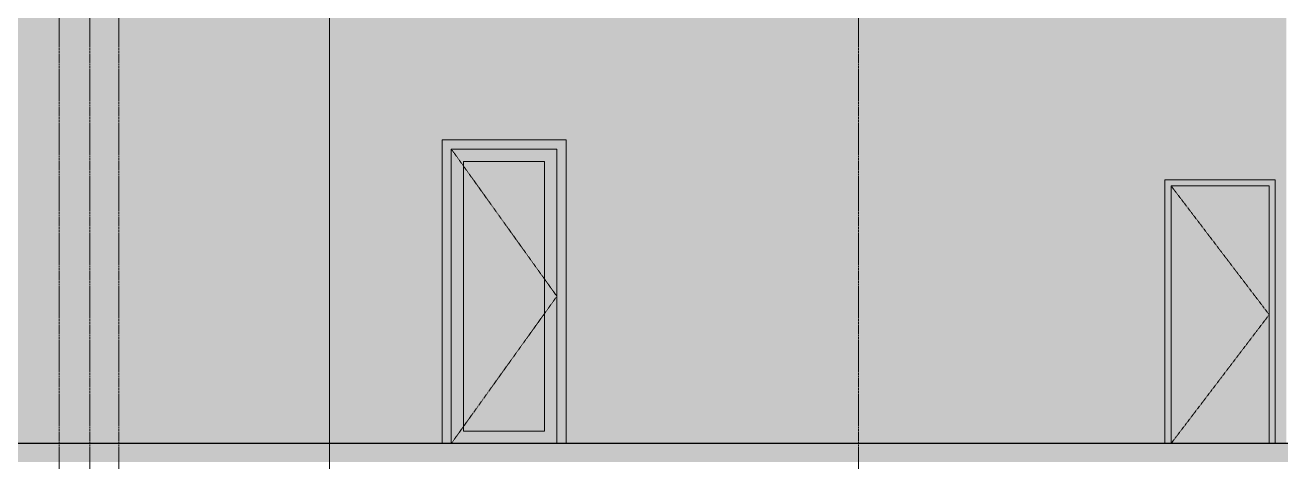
# Model space of a CAD drawing. Header units: inches. Extents: x -55396 to -733, y -290 to 853.
# Drawn here: x -20538.3 to -20128.7, y -6 to 136.4 of the extents above; entities that cross this region are included whole.
import ezdxf

# ---------------------------------------------------------------- set-up
doc = ezdxf.new("R2010")
doc.units = ezdxf.units.IN
doc.header["$MEASUREMENT"] = 0
for name, pattern in [('Dash 1_16_', [0.125, 0.0625, -0.0625]), ('Grid Line 1_2_', [0.875, 0.5, -0.125, 0.125, -0.125]), ('Grid Line 1_2__2_', [0.875, 0.5, -0.125, 0.125, -0.125])]:
    doc.linetypes.add(name, pattern=pattern)
for name, color, linetype, lineweight in [('A-DOOR', 31, 'Continuous', 9), ('A-DOOR-FRAM', 31, 'Continuous', 9), ('A-DOOR-GLAZ', 31, 'Continuous', 9), ('A-FLOR', 192, 'Continuous', 9), ('A-FLOR-LEVL', 51, 'Continuous', 9), ('G-ANNO-SYMB', 111, 'Continuous', 9), ('I-WALL', 2, 'Continuous', 9), ('S-GRID', 1, 'Continuous', 9)]:
    doc.layers.add(name, color=color, linetype=linetype, lineweight=lineweight)

# ---------------------------------------------------------------- blocks, each defined once
blk = doc.blocks.new('Locker Rooms and Restrooms_rvt-2-Section 7')
at = {"layer": 'A-FLOR-LEVL', "linetype": 'Grid Line 1_2__2_'}
blk.add_line((20361.6, 0), (23227.37, 0), dxfattribs=at)
blk = doc.blocks.new('Struct_Xcel_Sports Complex_rvt-2-Section 7')
at = {"layer": 'A-FLOR'}
blk.add_hatch(color=254, dxfattribs=at).paths.add_polyline_path([(22414.26, -6), (22790.8, -6), (22790.8, 0), (20899.55, 0), (20899.55, -6), (22104.39, -6)], flags=0)
at = {"layer": 'A-FLOR', "color": 130, "lineweight": 25}
blk.add_line((22717.74, 0), (20899.55, 0), dxfattribs=at)
blk = doc.blocks.new('Single-Glass 1 - 2_  10 7_16_ x96_-1318953-Section 7')
at = {"layer": 'A-DOOR'}
h = blk.add_hatch(color=256, dxfattribs=at)
h.paths.add_polyline_path([(21252.24, 0), (21286.68, 0), (21286.68, 96), (21252.24, 96), (21252.24, 76.43)], flags=0)
h.paths.add_polyline_path([(21256.24, 4), (21256.24, 92), (21282.68, 92), (21282.68, 4)], flags=0)
at = {"layer": 'A-DOOR-FRAM'}
blk.add_hatch(color=256, dxfattribs=at).paths.add_polyline_path([(21249.24, 0), (21252.24, 0), (21252.25, 96), (21286.68, 95.96), (21286.68, 0), (21289.68, 0), (21289.68, 99), (21249.24, 99), (21249.24, 76.43)], flags=0)
at = {"layer": 'A-DOOR-GLAZ'}
blk.add_hatch(color=256, dxfattribs=at).paths.add_polyline_path([(21256.24, 4), (21282.68, 4), (21282.68, 92), (21256.24, 92), (21256.24, 30.44)], flags=0)
at = {"layer": 'A-DOOR', "linetype": 'Dash 1_16_'}
for p in [(21252.24, 96), (21252.24, 0)]:
    blk.add_line(p, (21286.68, 48), dxfattribs=at)
at = {"layer": 'A-DOOR'}
for p, q in [((21256.24, 92), (21282.68, 92)), ((21256.24, 4), (21256.24, 92)), ((21282.68, 92), (21282.68, 4)), ((21282.68, 4), (21256.24, 4))]:
    blk.add_line(p, q, dxfattribs=at)
at = {"layer": 'A-DOOR-FRAM'}
for p, q in [((21289.68, 99), (21249.24, 99)), ((21249.24, 99), (21249.24, 0)), ((21289.68, 0), (21289.68, 99)), ((21252.24, 0), (21252.24, 96)), ((21252.24, 96), (21286.68, 96)), ((21286.68, 96), (21286.68, 0))]:
    blk.add_line(p, q, dxfattribs=at)
at = {"layer": 'A-DOOR-GLAZ'}
for p, q in [((21256.24, 92), (21256.24, 4)), ((21282.68, 92), (21256.24, 92)), ((21282.68, 92), (21282.68, 4)), ((21282.68, 4), (21256.24, 4))]:
    blk.add_line(p, q, dxfattribs=at)
blk = doc.blocks.new('Single-Flush - 32_ x 84_-489871-Section 7')
at = {"layer": 'A-DOOR'}
blk.add_hatch(color=256, dxfattribs=at).paths.add_polyline_path([(21487.05, 0), (21519.05, 0), (21519.05, 84), (21487.05, 84), (21487.05, 76.43)], flags=0)
at = {"layer": 'A-DOOR-FRAM'}
blk.add_hatch(color=256, dxfattribs=at).paths.add_polyline_path([(21487.05, 0), (21487.05, 84), (21519.05, 84), (21519.05, 0), (21521.05, 0), (21521.05, 86), (21485.05, 86), (21485.05, 0)], flags=0)
at = {"layer": 'A-DOOR', "linetype": 'Dash 1_16_'}
for p in [(21487.05, 84), (21487.05, 0)]:
    blk.add_line(p, (21519.05, 42), dxfattribs=at)
at = {"layer": 'A-DOOR-FRAM'}
for p, q in [((21521.05, 86), (21485.05, 86)), ((21485.05, 86), (21485.05, 0)), ((21487.05, 0), (21487.05, 84)), ((21487.05, 84), (21519.05, 84)), ((21519.05, 84), (21519.05, 0)), ((21521.05, 0), (21521.05, 86))]:
    blk.add_line(p, q, dxfattribs=at)

msp = doc.modelspace()

# ---------------------------------------------------------------- hatches: boundary and pattern name
at = {"layer": 'I-WALL'}
h = msp.add_hatch(color=256, dxfattribs=at)
h.paths.add_polyline_path([(-20740.94, 0), (-20740.94, 87), (-20698.94, 87), (-20698.94, 0), (-20402.31, 0), (-20402.31, 99), (-20361.87, 99), (-20361.87, 0), (-20166.5, 0), (-20166.5, 86), (-20130.5, 86), (-20130.5, 0), (-20126.87, 0), (-20126.87, 164.76), (-20266.04, 164.76), (-20266.12, 164.39), (-20266.05, 143.7), (-20265.91, 143.48), (-20265.59, 143.24), (-20265.23, 143.16), (-20263.5, 143.16), (-20263.5, 139.61), (-20269.5, 139.61), (-20269.5, 143.16), (-20267.41, 143.24), (-20267.19, 143.37), (-20266.95, 143.7), (-20266.87, 144.05), (-20266.96, 164.76), (-20507.29, 164.76), (-20507.37, 164.39), (-20507.3, 143.7), (-20507.16, 143.48), (-20506.84, 143.24), (-20506.48, 143.16), (-20504.75, 143.16), (-20504.75, 139.61), (-20510.75, 139.61), (-20510.66, 143.16), (-20508.66, 143.24), (-20508.44, 143.37), (-20508.2, 143.7), (-20508.12, 144.05), (-20508.21, 164.76), (-20748.54, 164.76), (-20748.62, 164.32), (-20748.55, 155.71), (-20748.41, 155.49), (-20748.04, 155.23), (-20747.73, 155.17), (-20746, 155.17), (-20746, 151.88), (-20743.75, 151.88), (-20743.75, 0)], flags=0)
h.paths.add_polyline_path([(-20750.26, 155.17), (-20749.86, 155.27), (-20749.55, 155.53), (-20749.39, 155.91), (-20749.37, 156.06), (-20749.46, 164.76), (-20751.25, 164.76), (-20751.25, 155.17)], flags=0)

# ---------------------------------------------------------------- linework, layer by layer
at = {"layer": 'A-FLOR-LEVL', "linetype": 'Grid Line 1_2_'}
msp.add_line((-21289.95, 0), (-18424.18, 0), dxfattribs=at)
at = {"layer": 'G-ANNO-SYMB'}
msp.add_line((-20439.03, 545.16), (-20439.03, -79.66), dxfattribs=at)
at = {"layer": 'S-GRID', "linetype": 'Grid Line 1_2_'}
for p, q in [((-20527.25, -273.16), (-20527.25, 738.66)), ((-20517.25, -273.16), (-20517.25, 738.66)), ((-20507.75, -273.16), (-20507.75, 738.66)), ((-20266.5, -273.16), (-20266.5, 738.66)), ((-20266.5, -273.16), (-20266.5, 738.66))]:
    msp.add_line(p, q, dxfattribs=at)

# ---------------------------------------------------------------- block references
at = {"layer": 'A-DOOR'}
for name in ['Single-Glass 1 - 2_  10 7_16_ x96_-1318953-Section 7', 'Single-Flush - 32_ x 84_-489871-Section 7']:
    msp.add_blockref(name, (-41651.55, 0), dxfattribs=at)

# ---------------------------------------------------------------- next in the draw order: block references
at = {"color": 170, "lineweight": 5}
msp.add_blockref('Locker Rooms and Restrooms_rvt-2-Section 7', (-41651.55, 0), dxfattribs=at)

# ---------------------------------------------------------------- next in the draw order: block references
msp.add_blockref('Struct_Xcel_Sports Complex_rvt-2-Section 7', (-41651.55, 0), dxfattribs=at)

doc.saveas('drawing.dxf')
